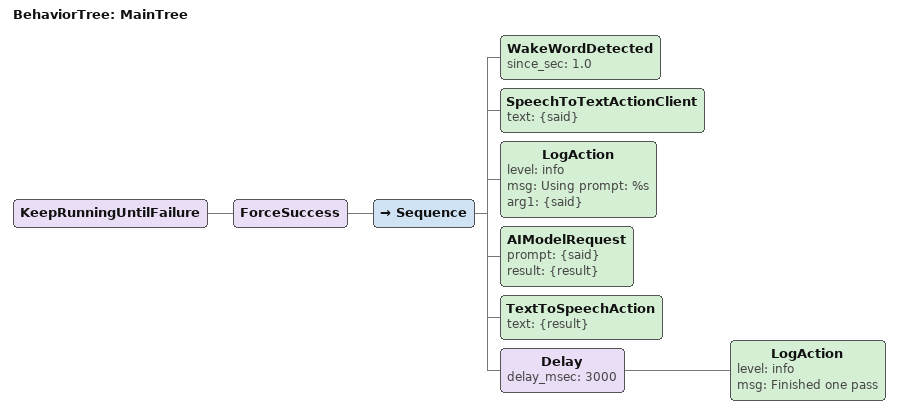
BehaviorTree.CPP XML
<root main_tree_to_execute="MainTree">
	<BehaviorTree ID="MainTree">
		<KeepRunningUntilFailure>
			<ForceSuccess>
				<Sequence>
					<WakeWordDetected since_sec="1.0" />
					<SpeechToTextActionClient text="{said}" />
					<LogAction level="info" msg="Using prompt: %s" arg1="{said}" />
  					<AIModelRequest prompt="{said}" result="{result}"/>
					<TextToSpeechAction text="{result}" />
					<Delay delay_msec="3000">
            			<LogAction level="info" msg="Finished one pass" />
          			</Delay>
				</Sequence>
			</ForceSuccess>
		</KeepRunningUntilFailure>
	</BehaviorTree>
</root>
